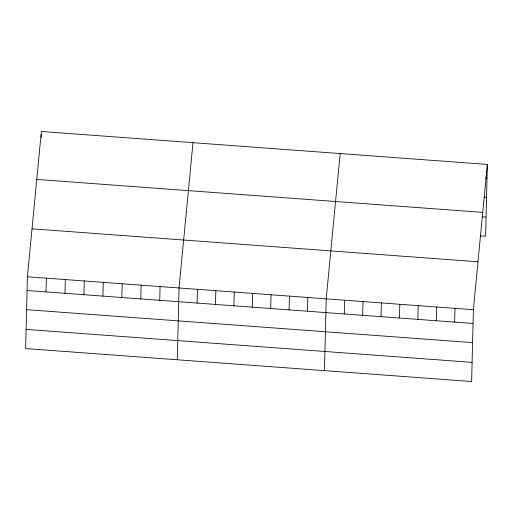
<?xml version="1.0" encoding="UTF-8"?>
<svg xmlns="http://www.w3.org/2000/svg" width="513" height="513" viewBox="0 0 513 513"><rect width="100%" height="100%" fill="white"/><g stroke="black" fill="none" stroke-linecap="round" stroke-linejoin="round"><path stroke-width="0.77" d="M27.407 276.764L25.65 348.564L471.633 381.518L473.39 309.717L487.35 164.436L41.367 131.482L27.407 276.764L473.39 309.717M41.22 137.587L41.29 134.534M46.023 291.91L46.356 278.161M64.978 293.308L65.311 279.566M83.933 294.712L84.267 280.964M102.889 296.11L103.222 282.368M121.837 297.514L122.177 283.766M140.793 298.912L141.133 285.164M159.748 300.317L160.082 286.568M177.286 359.767L179.037 287.966L193.003 142.685M197.101 303.074L197.434 289.326M215.498 304.433L215.832 290.685M233.896 305.793L234.229 292.044M252.293 307.152L252.627 293.404M270.684 308.512L271.024 294.763M289.082 309.871L289.422 296.123M307.479 311.231L307.819 297.482M324.46 370.642L326.217 298.842L340.177 153.56M344.274 313.95L344.608 300.201M362.672 315.309L363.005 301.561M381.069 316.668L381.403 302.92M399.467 318.028L399.8 304.28M417.864 319.387L418.198 305.639M436.262 320.747L436.595 306.998M454.653 322.106L454.993 308.358M487.35 164.436L485.593 236.236L480.232 235.839M485.484 178.069L487.017 178.184M484.246 197.172L486.548 197.338M36.756 179.422L482.739 212.382M482.233 216.794L486.061 217.082M32.011 228.817L477.994 261.777M27.067 290.512L473.05 323.466M26.599 309.666L472.582 342.626M26.118 329.404L472.101 362.364"/></g></svg>
